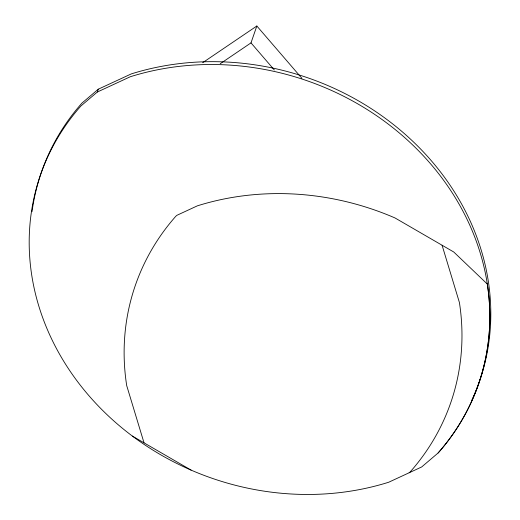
<?xml version="1.0" encoding="UTF-8"?>
<svg xmlns="http://www.w3.org/2000/svg" width="520" height="520" viewBox="0 0 520 520"><rect width="100%" height="100%" fill="white"/><g stroke="black" fill="none" stroke-linecap="round" stroke-linejoin="round"><path stroke-width="0.78" d="M471.504 400.907A261.378 230.353 19.1 0 0 413.901 142.35A261.378 230.353 19.1 0 0 131.281 73.905L98.319 89.174L97.331 92.014L80.918 105.989A261.378 230.353 19.1 0 0 84.201 390.078A261.378 230.353 19.1 0 0 388.719 482.228L421.688 466.954L438.1 452.985A260.962 229.989 19.1 0 0 487.292 284.005L487.26 283.621M220.233 63.72L250.998 42.88L256.841 26L301.912 78.325M98.319 89.174L81.907 103.142A261.378 230.353 19.1 0 0 32.038 211.594M409.175 472.751L410.241 471.848A261.378 230.353 19.1 0 0 459.401 302.484L442.078 245.232M202.677 62.699L256.841 26M97.331 92.02L130.292 76.745A261.378 230.353 19.1 0 1 434.818 168.903A261.378 230.353 19.1 0 1 438.094 452.991M132.359 436.072L191.094 470.106M487.26 284.005L453.732 251.986L395.005 217.952A261.378 230.353 19.1 0 0 197.373 205.836L176.917 215.306L175.858 216.209A261.378 230.353 19.1 0 0 126.698 385.574L144.02 442.825M250.998 42.88L274.326 69.966"/></g></svg>
